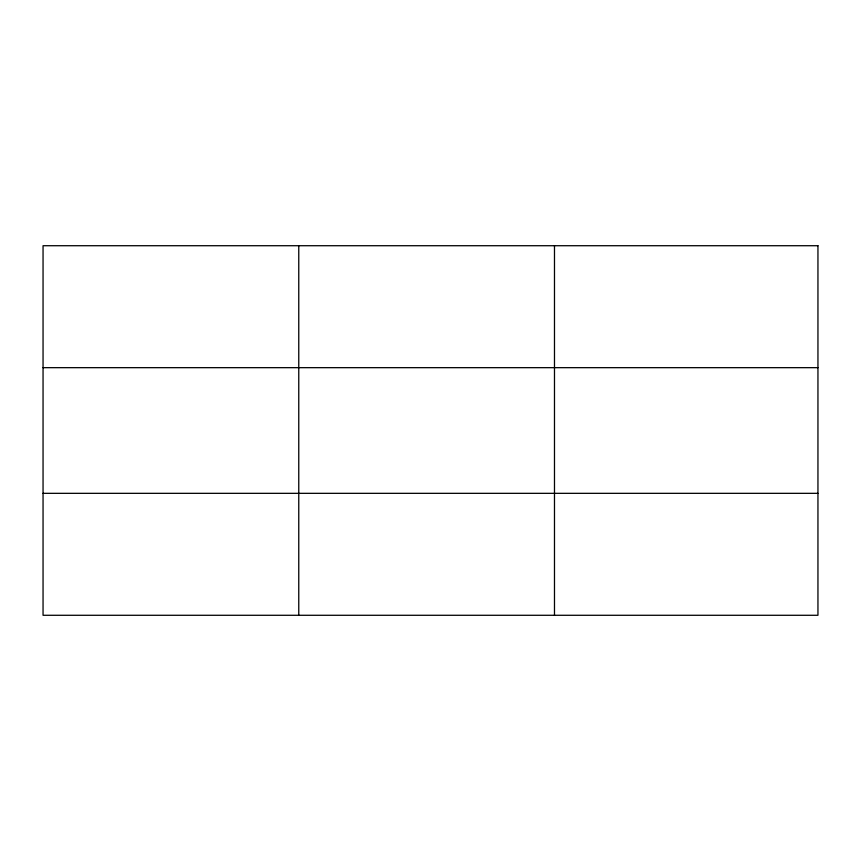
<?xml version="1.0" encoding="UTF-8"?>
<svg xmlns="http://www.w3.org/2000/svg" width="861" height="861" viewBox="0 0 861 861"><rect width="100%" height="100%" fill="white"/><g stroke="black" fill="none" stroke-linecap="round" stroke-linejoin="round"><path stroke-width="1.29" d="M298.767 615.281L298.767 245.719M554.484 615.281L554.484 245.719M43.05 367.669L817.95 367.669M43.05 493.331L817.95 493.331M817.95 245.719L817.95 615.281L43.05 615.281L43.05 245.719L817.95 245.719"/></g></svg>
